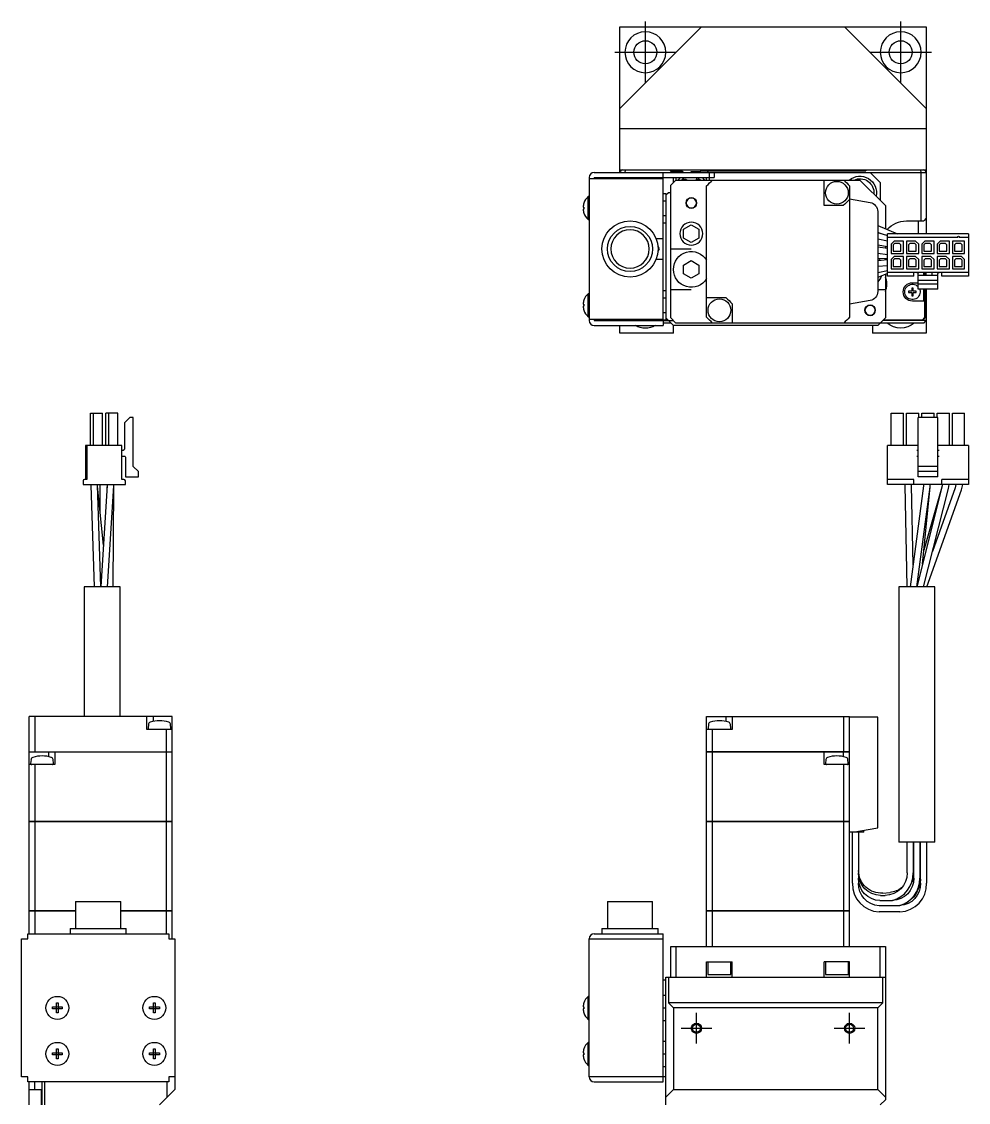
# Model space of a CAD drawing. Extents: x 0 to 500, y -8 to 463.
# Drawn here: x 28.5 to 213.9, y 251.1 to 462.6 of the extents above; entities that cross this region are included whole.
import ezdxf

# ---------------------------------------------------------------- set-up
doc = ezdxf.new("R2010")
doc.units = 0
doc.header["$LTSCALE"] = 0.5
doc.linetypes.add('CENTER', pattern=[50.8, 31.75, -6.35, 6.35, -6.35])
for name, color, linetype in [('MSM_CENTER', 1, 'CENTER'), ('MSM_CONTINUOUS', 7, 'CONTINUOUS'), ('MSM_NARROW', 5, 'CONTINUOUS')]:
    doc.layers.add(name, color=color, linetype=linetype)

msp = doc.modelspace()

# ---------------------------------------------------------------- linework, layer by layer
at = {"layer": 'MSM_CENTER'}
for p, q in [((150.63, 450.64), (150.63, 462.64)), ((200.63, 450.64), (200.63, 462.64)), ((144.63, 456.64), (156.63, 456.64)), ((194.63, 456.64), (206.63, 456.64)), ((160.63, 262.62), (160.63, 268.62)), ((190.63, 262.62), (190.63, 268.62)), ((157.63, 265.62), (163.63, 265.62)), ((187.63, 265.62), (193.63, 265.62))]:
    msp.add_line(p, q, dxfattribs=at)
at = {"layer": 'MSM_CONTINUOUS'}
for p, q in [((145.63, 445.64), (161.63, 461.64)), ((145.63, 433.14), (145.63, 461.64)), ((145.63, 461.64), (205.63, 461.64)), ((189.63, 461.64), (205.63, 445.64)), ((205.63, 461.64), (205.63, 421.11)), ((205.63, 441.64), (145.63, 441.64)), ((145.63, 433.64), (205.63, 433.64)), ((146.63, 433.14), (146.84, 433.64)), ((155.63, 433.34), (155.33, 433.64)), ((157.33, 433.64), (157.63, 433.34)), ((193.63, 433.34), (193.93, 433.64)), ((204.42, 433.64), (204.63, 433.14)), ((139.63, 432.14), (139.63, 404.14)), ((139.63, 431.94), (154.13, 431.94)), ((140.63, 433.14), (205.63, 433.14)), ((140.63, 432.14), (164.13, 432.14)), ((140.63, 432.14), (140.63, 431.94)), ((145.63, 431.94), (145.63, 432.14)), ((146.63, 432.14), (146.43, 431.94)), ((154.13, 432.14), (154.13, 433.14)), ((154.13, 404.34), (154.13, 431.94)), ((155.63, 433.34), (155.63, 433.14)), ((155.63, 433.34), (157.83, 433.34)), ((156.63, 431.64), (155.63, 430.64)), ((156.13, 431.14), (156.13, 432.14)), ((156.63, 432.14), (156.63, 431.64)), ((156.63, 431.64), (192.63, 431.64)), ((157.03, 431.64), (157.53, 432.14)), ((158.19, 432.14), (157.73, 431.64)), ((157.83, 433.34), (158.03, 433.14)), ((158.13, 432.14), (158.13, 432.07)), ((161.33, 433.24), (159.53, 433.24)), ((159.53, 433.24), (159.53, 433.14)), ((160.72, 431.85), (160.83, 431.74)), ((161.13, 431.74), (160.83, 431.74)), ((160.83, 431.74), (160.83, 431.73)), ((161.13, 431.73), (161.13, 432.14)), ((161.43, 433.34), (161.23, 433.14)), ((193.63, 433.34), (161.43, 433.34)), ((161.73, 432.14), (162.23, 431.64)), ((162.63, 431.64), (162.63, 432.14)), ((162.93, 433.34), (162.73, 433.14)), ((162.93, 433.34), (162.73, 433.14)), ((163.13, 433.14), (163.13, 431.64)), ((164.13, 433.14), (164.13, 432.14)), ((185.63, 426.64), (185.63, 431.64)), ((197.63, 426.64), (192.63, 431.64)), ((196.63, 431.14), (194.63, 433.14)), ((204.63, 423.64), (204.63, 433.14)), ((155.63, 404.64), (155.63, 430.64)), ((162.63, 404.79), (162.63, 430.48)), ((190.63, 430.48), (190.63, 404.79)), ((196.63, 431.14), (196.63, 427.64)), ((139.45, 423.89), (139.45, 428.39)), ((139.63, 428.39), (139.45, 428.39)), ((154.13, 429.02), (154.63, 429.02)), ((154.13, 427.58), (154.63, 427.58)), ((155.13, 429.14), (154.63, 428.64)), ((154.63, 429.02), (154.63, 404.25)), ((155.63, 429.14), (155.13, 429.14)), ((190.63, 427.94), (194.64, 427.23)), ((138.44, 426.32), (138.6, 426.32)), ((138.6, 425.96), (138.44, 425.96)), ((138.59, 427.11), (138.6, 427.11)), ((138.6, 425.16), (138.59, 425.16)), ((138.6, 426.32), (138.6, 425.96)), ((189.38, 426.64), (185.63, 426.64)), ((196.13, 425.46), (196.13, 409.82)), ((197.63, 426.64), (197.63, 422.1)), ((139.45, 423.89), (139.63, 423.89)), ((154.13, 424.69), (154.63, 424.69)), ((154.13, 423.25), (154.63, 423.25)), ((201.73, 423.64), (205.13, 423.64)), ((204.13, 421.11), (204.13, 423.64)), ((205.63, 424.14), (205.13, 423.64)), ((158.13, 422), (159.63, 422.87)), ((158.13, 420.27), (158.13, 422)), ((159.63, 422.87), (161.13, 422)), ((161.13, 422), (161.13, 420.27)), ((196.13, 422.74), (199.98, 421.11)), ((196.13, 421.37), (198.03, 420.76)), ((196.15, 421.43), (196.76, 421.17)), ((213.88, 421.11), (198.03, 421.11)), ((198.03, 412.83), (198.03, 421.11)), ((213.88, 421.11), (213.88, 412.83)), ((154.13, 420.14), (152.75, 420.14)), ((159.63, 419.41), (158.13, 420.27)), ((161.13, 420.27), (159.63, 419.41)), ((196.13, 420.12), (198.03, 419.75)), ((198.03, 418.53), (196.13, 418.89)), ((211.8, 420.4), (198.03, 420.4)), ((199.35, 419.67), (198.75, 419.07)), ((198.75, 419.07), (198.75, 417.27)), ((199.42, 419.22), (199.17, 418.97)), ((199.17, 418.97), (199.17, 417.72)), ((201.15, 419.67), (199.35, 419.67)), ((200.39, 419.22), (199.42, 419.22)), ((200.64, 418.97), (200.39, 419.22)), ((200.64, 417.72), (200.64, 418.97)), ((201.15, 417.27), (201.15, 419.67)), ((201.75, 419.67), (201.75, 417.27)), ((203.55, 419.67), (201.75, 419.67)), ((202.42, 419.22), (202.17, 418.97)), ((202.17, 418.97), (202.17, 417.72)), ((203.39, 419.22), (202.42, 419.22)), ((203.64, 418.97), (203.39, 419.22)), ((203.55, 419.67), (204.15, 419.07)), ((203.64, 417.72), (203.64, 418.97)), ((204.15, 417.27), (204.15, 419.07)), ((205.35, 419.67), (204.75, 419.07)), ((204.75, 419.07), (204.75, 417.27)), ((205.42, 419.22), (205.17, 418.97)), ((205.17, 418.97), (205.17, 417.72)), ((207.15, 419.67), (205.35, 419.67)), ((206.39, 419.22), (205.42, 419.22)), ((206.64, 418.97), (206.39, 419.22)), ((206.64, 417.72), (206.64, 418.97)), ((207.15, 417.27), (207.15, 419.67)), ((208.35, 419.67), (207.75, 419.07)), ((207.75, 419.07), (207.75, 417.27)), ((208.42, 419.22), (208.17, 418.97)), ((208.17, 418.97), (208.17, 417.72)), ((210.15, 419.67), (208.35, 419.67)), ((209.39, 419.22), (208.42, 419.22)), ((209.64, 418.97), (209.39, 419.22)), ((209.64, 417.72), (209.64, 418.97)), ((210.15, 417.27), (210.15, 419.67)), ((210.75, 419.67), (210.75, 417.27)), ((213.15, 419.67), (210.75, 419.67)), ((211.42, 419.22), (211.17, 418.97)), ((211.17, 418.97), (211.17, 417.72)), ((212.39, 419.22), (211.42, 419.22)), ((211.8, 420.4), (211.8, 420.5)), ((212.1, 420.5), (212.1, 420.4)), ((213.88, 420.4), (212.1, 420.4)), ((212.64, 418.97), (212.39, 419.22)), ((212.64, 417.72), (212.64, 418.97)), ((213.15, 417.27), (213.15, 419.67)), ((153.4, 418.14), (153.11, 418.65)), ((153.11, 417.62), (153.4, 418.14)), ((155.63, 418.14), (159.63, 418.14)), ((198.03, 418.24), (196.13, 418.51)), ((196.13, 417.3), (198.03, 417.03)), ((197.63, 418.61), (197.63, 418.3)), ((198.75, 417.27), (201.15, 417.27)), ((199.17, 417.72), (200.64, 417.72)), ((201.75, 417.27), (204.15, 417.27)), ((202.17, 417.72), (203.64, 417.72)), ((204.75, 417.27), (207.15, 417.27)), ((205.17, 417.72), (206.64, 417.72)), ((207.75, 417.27), (210.15, 417.27)), ((208.17, 417.72), (209.64, 417.72)), ((210.75, 417.27), (213.15, 417.27)), ((211.17, 417.72), (212.64, 417.72)), ((152.75, 416.14), (154.13, 416.14)), ((158.13, 415), (159.63, 415.87)), ((158.13, 413.27), (158.13, 415)), ((159.63, 415.87), (161.13, 415)), ((161.13, 415), (161.13, 413.27)), ((198.03, 416.27), (196.13, 416.23)), ((196.13, 415.91), (198.03, 416.06)), ((198.03, 414.86), (196.13, 414.7)), ((197.63, 416.03), (197.63, 416.26)), ((197.86, 416.26), (197.86, 416.05)), ((198.75, 416.07), (199.35, 416.67)), ((198.75, 416.07), (198.75, 414.27)), ((199.42, 416.22), (199.17, 415.97)), ((199.17, 415.97), (199.17, 414.72)), ((199.17, 414.72), (200.64, 414.72)), ((201.15, 416.67), (199.35, 416.67)), ((200.39, 416.22), (199.42, 416.22)), ((200.64, 415.97), (200.39, 416.22)), ((200.64, 414.72), (200.64, 415.97)), ((201.15, 414.27), (201.15, 416.67)), ((201.75, 416.67), (201.75, 414.27)), ((203.55, 416.67), (201.75, 416.67)), ((202.42, 416.22), (202.17, 415.97)), ((202.17, 415.97), (202.17, 414.72)), ((202.17, 414.72), (203.64, 414.72)), ((203.39, 416.22), (202.42, 416.22)), ((203.64, 415.97), (203.39, 416.22)), ((204.15, 416.07), (203.55, 416.67)), ((203.64, 414.72), (203.64, 415.97)), ((204.15, 414.27), (204.15, 416.07)), ((204.75, 416.67), (204.75, 414.27)), ((206.55, 416.67), (204.75, 416.67)), ((205.42, 416.22), (205.17, 415.97)), ((205.17, 415.97), (205.17, 414.72)), ((205.17, 414.72), (206.64, 414.72)), ((206.39, 416.22), (205.42, 416.22)), ((206.64, 415.97), (206.39, 416.22)), ((207.15, 416.07), (206.55, 416.67)), ((206.64, 414.72), (206.64, 415.97)), ((207.15, 414.27), (207.15, 416.07)), ((207.75, 416.67), (207.75, 414.27)), ((209.55, 416.67), (207.75, 416.67)), ((208.42, 416.22), (208.17, 415.97)), ((208.17, 415.97), (208.17, 414.72)), ((208.17, 414.72), (209.64, 414.72)), ((209.39, 416.22), (208.42, 416.22)), ((209.64, 415.97), (209.39, 416.22)), ((210.15, 416.07), (209.55, 416.67)), ((209.64, 414.72), (209.64, 415.97)), ((210.15, 414.27), (210.15, 416.07)), ((210.75, 416.67), (210.75, 414.27)), ((212.55, 416.67), (210.75, 416.67)), ((211.42, 416.22), (211.17, 415.97)), ((211.17, 415.97), (211.17, 414.72)), ((211.17, 414.72), (212.64, 414.72)), ((212.39, 416.22), (211.42, 416.22)), ((212.64, 415.97), (212.39, 416.22)), ((213.15, 416.07), (212.55, 416.67)), ((212.64, 414.72), (212.64, 415.97)), ((213.15, 414.27), (213.15, 416.07)), ((159.63, 412.41), (158.13, 413.27)), ((161.13, 413.27), (159.63, 412.41)), ((198.03, 413.88), (196.13, 413.47)), ((198.03, 413.34), (196.13, 412.53)), ((197.63, 413.17), (197.63, 404.64)), ((213.88, 413.54), (198.03, 413.54)), ((203.22, 412.83), (198.03, 412.83)), ((198.75, 414.27), (201.15, 414.27)), ((201.75, 414.27), (204.15, 414.27)), ((203.22, 412.83), (203.22, 413.54)), ((204.02, 410.26), (204.02, 413.29)), ((207.88, 412.98), (204.02, 412.98)), ((204.75, 414.27), (207.15, 414.27)), ((205.13, 412.98), (205.13, 413.54)), ((205.38, 412.98), (205.38, 413.54)), ((205.43, 413.29), (205.38, 413.29)), ((205.43, 412.98), (205.43, 413.54)), ((205.63, 412.98), (205.63, 413.54)), ((206.78, 412.98), (206.78, 413.54)), ((207.75, 414.27), (210.15, 414.27)), ((207.88, 410.26), (207.88, 413.29)), ((208.68, 412.83), (208.68, 413.54)), ((213.88, 412.83), (208.68, 412.83)), ((210.75, 414.27), (213.15, 414.27)), ((197.86, 411.87), (197.86, 410.71)), ((203.06, 410.49), (202.81, 410.49)), ((202.81, 410.49), (202.81, 409.86)), ((202.93, 411.54), (204.02, 411.54)), ((203.06, 409.86), (203.06, 410.49)), ((207.88, 411.98), (204.02, 411.98)), ((207.88, 411.28), (204.02, 411.28)), ((139.45, 404.89), (139.45, 409.39)), ((139.63, 409.39), (139.45, 409.39)), ((154.13, 410.02), (154.63, 410.02)), ((154.13, 408.58), (154.63, 408.58)), ((159.63, 410.14), (155.63, 410.14)), ((162.63, 408.64), (166.38, 408.64)), ((197.63, 410.14), (196.13, 410.14)), ((202.81, 409.86), (202.18, 409.86)), ((202.18, 409.86), (202.18, 409.61)), ((202.18, 409.61), (202.81, 409.61)), ((202.81, 409.61), (202.81, 408.99)), ((202.81, 408.99), (203.06, 408.99)), ((203.68, 409.86), (203.06, 409.86)), ((203.06, 408.99), (203.06, 409.61)), ((203.06, 409.61), (203.68, 409.61)), ((203.68, 409.61), (203.68, 409.86)), ((207.88, 410.26), (204.02, 410.26)), ((205.18, 407.94), (205.18, 410.26)), ((205.43, 404.64), (205.43, 410.26)), ((205.63, 410.26), (205.63, 401.64)), ((138.44, 407.32), (138.6, 407.32)), ((138.6, 406.96), (138.44, 406.96)), ((138.59, 408.11), (138.6, 408.11)), ((138.6, 406.16), (138.59, 406.16)), ((138.6, 407.32), (138.6, 406.96)), ((167.63, 407.39), (167.63, 403.64)), ((194.64, 408.05), (190.63, 407.34)), ((205.38, 407.94), (202.93, 407.94)), ((205.38, 404.74), (205.38, 407.94)), ((139.45, 404.89), (139.63, 404.89)), ((154.13, 404.34), (139.63, 404.34)), ((140.63, 404.34), (140.63, 404.14)), ((140.63, 404.25), (154.63, 404.25)), ((140.63, 404.14), (156.13, 404.14)), ((145.63, 404.25), (145.63, 404.14)), ((146.33, 404.14), (146.22, 404.25)), ((146.38, 404.24), (146.37, 404.25)), ((155.03, 404.24), (146.38, 404.24)), ((154.13, 405.69), (154.63, 405.69)), ((154.13, 404.14), (154.13, 403.14)), ((154.63, 404.64), (156.13, 403.14)), ((155.63, 404.64), (156.63, 403.64)), ((196.63, 403.64), (197.63, 404.64)), ((205.63, 404.14), (197.13, 404.14)), ((204.88, 404.24), (197.23, 404.24)), ((204.88, 404.24), (205.38, 404.74)), ((204.93, 404.14), (205.43, 404.64)), ((205.13, 403.64), (205.63, 404.14)), ((140.63, 403.14), (154.13, 403.14)), ((145.63, 401.64), (145.63, 403.14)), ((155.63, 403.64), (154.13, 403.64)), ((156.13, 401.64), (156.13, 403.14)), ((196.13, 403.14), (156.13, 403.14)), ((205.13, 403.64), (156.63, 403.64)), ((195.13, 403.14), (195.13, 401.64)), ((196.13, 403.14), (196.63, 403.64)), ((156.13, 401.64), (145.63, 401.64)), ((205.63, 401.64), (195.13, 401.64)), ((41.97, 379.67), (41.97, 386.02)), ((41.97, 386.02), (44.37, 386.02)), ((42.57, 379.67), (42.57, 386.02)), ((44.37, 379.67), (44.37, 386.02)), ((44.97, 379.67), (44.97, 386.02)), ((47.37, 386.02), (44.97, 386.02)), ((45.57, 379.67), (45.57, 386.02)), ((47.37, 379.67), (47.37, 386.02)), ((49.66, 385.13), (48.66, 384.13)), ((50.36, 385.13), (49.66, 385.13)), ((50.36, 375.59), (50.36, 385.13)), ((198.75, 386.02), (201.15, 386.02)), ((198.75, 379.67), (198.75, 386.02)), ((201.15, 379.67), (201.15, 386.02)), ((201.75, 386.02), (204.15, 386.02)), ((201.75, 379.67), (201.75, 386.02)), ((204.02, 373.57), (204.02, 385.13)), ((207.88, 385.13), (204.02, 385.13)), ((204.15, 385.13), (204.15, 386.02)), ((204.75, 385.13), (204.75, 386.02)), ((204.75, 386.02), (207.15, 386.02)), ((207.15, 385.13), (207.15, 386.02)), ((207.75, 385.13), (207.75, 386.02)), ((207.75, 386.02), (210.15, 386.02)), ((207.88, 373.57), (207.88, 385.13)), ((210.15, 379.67), (210.15, 386.02)), ((210.75, 379.67), (210.75, 386.02)), ((210.75, 386.02), (213.15, 386.02)), ((213.15, 379.67), (213.15, 386.02)), ((48.66, 384.13), (48.66, 379)), ((48.1, 379.67), (40.99, 379.67)), ((40.99, 379.67), (40.99, 373.04)), ((41.24, 379.67), (41.24, 373.04)), ((48.1, 373.04), (48.1, 379.67)), ((48.38, 378.72), (48.1, 378.72)), ((198.03, 372.02), (198.03, 379.67)), ((204.02, 379.67), (198.03, 379.67)), ((204.02, 378.72), (203.77, 378.72)), ((213.88, 379.67), (207.88, 379.67)), ((208.13, 378.72), (207.88, 378.72)), ((213.88, 379.67), (213.88, 372.02)), ((48.1, 377.57), (48.7, 377.57)), ((48.85, 377.42), (48.85, 373.57)), ((203.77, 377.57), (204.02, 377.57)), ((207.88, 377.57), (208.13, 377.57)), ((51.38, 374.57), (50.36, 375.59)), ((51.38, 373.57), (51.38, 374.57)), ((207.88, 375.59), (204.02, 375.59)), ((207.88, 374.57), (204.02, 374.57)), ((40.53, 372.74), (40.53, 372.02)), ((41.24, 373.04), (40.83, 373.04)), ((48.51, 373.04), (48.1, 373.04)), ((48.81, 372.02), (48.81, 372.74)), ((48.85, 373.57), (51.38, 373.57)), ((203.22, 373.04), (198.03, 373.04)), ((203.22, 372.02), (203.22, 373.04)), ((207.88, 373.57), (204.02, 373.57)), ((213.88, 373.04), (208.68, 373.04)), ((208.68, 372.02), (208.68, 373.04)), ((40.53, 372.02), (48.81, 372.02)), ((42.05, 372.02), (42.06, 371.9)), ((42.06, 371.9), (42.7, 352.02)), ((43.35, 371.94), (43.35, 372.02)), ((44, 352.02), (43.35, 371.94)), ((43.38, 371.74), (43.36, 372.02)), ((44.51, 360.17), (43.38, 371.74)), ((43.86, 371.35), (43.85, 372.02)), ((43.89, 366.5), (43.86, 371.35)), ((45.24, 371.9), (44, 352.04)), ((45.24, 372.02), (45.2, 371.24)), ((45.25, 372.02), (45.24, 371.9)), ((45.3, 352.02), (46.54, 371.81)), ((46.4, 352.02), (46.55, 371.69)), ((46.54, 371.81), (46.55, 372.02)), ((46.55, 371.69), (46.55, 372.02)), ((213.88, 372.02), (198.03, 372.02)), ((201.43, 372.02), (201.43, 371.91)), ((201.43, 372.02), (201.43, 371.84)), ((201.43, 371.91), (201.83, 352.02)), ((205.09, 371.78), (202.48, 352.02)), ((202.73, 371.87), (202.73, 372.02)), ((203.05, 356.32), (202.73, 371.87)), ((203.79, 352.02), (206.38, 371.61)), ((208.7, 371.58), (203.82, 352.24)), ((204.88, 356.44), (206.39, 371.61)), ((205.12, 372.02), (205.09, 371.78)), ((205.1, 352.02), (209.96, 371.26)), ((208.66, 371.53), (205.15, 359.2)), ((205.77, 352.02), (212.5, 370.99)), ((206.38, 371.61), (206.42, 372.02)), ((206.39, 371.61), (206.42, 372.02)), ((211.28, 371.42), (206.85, 358.95)), ((208.77, 372.02), (208.66, 371.53)), ((208.79, 372.02), (208.7, 371.58)), ((209.96, 371.26), (210.1, 372.02)), ((211.44, 372.02), (211.28, 371.41)), ((212.5, 370.99), (212.76, 372.02)), ((212.5, 370.98), (212.76, 372.02)), ((47.77, 352.02), (40.77, 352.02)), ((40.77, 352.02), (40.77, 326.62)), ((47.77, 326.62), (47.77, 352.02)), ((207.28, 352.02), (200.28, 352.02)), ((200.28, 352.02), (200.28, 302.02)), ((207.28, 302.02), (207.28, 352.02)), ((30, 319.73), (30, 326.62)), ((58, 326.62), (30, 326.62)), ((31.15, 319.73), (31.15, 326.62)), ((53, 324.12), (53, 326.62)), ((54.25, 326.62), (54.25, 325.68)), ((58, 319.73), (58, 326.62)), ((162.63, 319.73), (162.63, 326.62)), ((162.63, 326.62), (190.63, 326.62)), ((166.38, 326.62), (166.38, 325.68)), ((167.63, 326.62), (167.63, 324.12)), ((189.48, 319.73), (189.48, 326.62)), ((190.63, 288.62), (190.63, 326.62)), ((196.13, 326.52), (190.63, 326.52)), ((196.13, 304.88), (196.13, 326.52)), ((58, 324.12), (53, 324.12)), ((53.34, 325.09), (53.27, 324.33)), ((56.85, 319.73), (56.85, 324.12)), ((57.73, 324.33), (57.66, 325.09)), ((167.63, 324.12), (162.63, 324.12)), ((162.97, 325.09), (162.9, 324.33)), ((163.79, 319.73), (163.79, 324.12)), ((167.36, 324.33), (167.29, 325.09)), ((30, 319.73), (58, 319.73)), ((30, 306.12), (30, 319.72)), ((30, 319.72), (58, 319.72)), ((30.01, 319.72), (30.01, 319.73)), ((31.16, 319.72), (31.16, 319.73)), ((33.75, 319.72), (33.75, 318.79)), ((35, 319.72), (35, 317.22)), ((56.84, 319.72), (56.84, 319.73)), ((56.85, 306.12), (56.85, 319.72)), ((57.99, 319.72), (57.99, 319.73)), ((58, 306.12), (58, 319.72)), ((162.63, 319.73), (190.63, 319.73)), ((162.63, 306.12), (162.63, 319.72)), ((190.63, 319.72), (162.63, 319.72)), ((162.64, 319.72), (162.64, 319.73)), ((163.79, 319.72), (163.79, 319.73)), ((163.79, 306.12), (163.79, 319.72)), ((185.63, 317.22), (185.63, 319.72)), ((189.38, 319.72), (189.38, 318.79)), ((189.48, 319.72), (189.48, 319.73)), ((190.62, 319.72), (190.62, 319.73)), ((30.34, 318.2), (30.27, 317.44)), ((34.73, 317.44), (34.66, 318.2)), ((185.97, 318.2), (185.9, 317.44)), ((190.36, 317.44), (190.29, 318.2)), ((35, 317.22), (30, 317.22)), ((31.15, 306.12), (31.15, 317.22)), ((190.63, 317.22), (185.63, 317.22)), ((189.48, 306.12), (189.48, 317.22)), ((30, 306.12), (58, 306.12)), ((30, 288.62), (30, 306.11)), ((58, 306.11), (30, 306.11)), ((30.01, 306.12), (30.01, 306.11)), ((31.15, 288.62), (31.15, 306.11)), ((31.16, 306.12), (31.16, 306.11)), ((56.84, 306.12), (56.84, 306.11)), ((56.85, 288.62), (56.85, 306.11)), ((57.99, 306.12), (57.99, 306.11)), ((58, 288.62), (58, 306.11)), ((162.63, 306.12), (190.63, 306.12)), ((162.63, 288.62), (162.63, 306.11)), ((190.63, 306.11), (162.63, 306.11)), ((162.64, 306.12), (162.64, 306.11)), ((163.79, 306.12), (163.79, 306.11)), ((163.79, 288.62), (163.79, 306.11)), ((189.48, 306.12), (189.48, 306.11)), ((189.48, 288.62), (189.48, 306.11)), ((190.62, 306.12), (190.62, 306.11)), ((191.23, 304.02), (196.13, 304.88)), ((193.43, 304.02), (190.63, 304.02)), ((191.18, 294.02), (191.18, 304.02)), ((192.38, 304.02), (192.38, 294.02)), ((193.43, 304.02), (193.43, 304.41)), ((207.28, 302.02), (200.28, 302.02)), ((201.88, 296.02), (201.88, 302.02)), ((203.08, 302.02), (203.08, 295.02)), ((203.18, 295.02), (203.18, 302.02)), ((204.38, 302.02), (204.38, 295.02)), ((204.48, 294.02), (204.48, 302.02)), ((205.68, 302.02), (205.68, 294.02)), ((192.38, 296.5), (192.39, 296.26)), ((203.03, 294.31), (203.02, 294.28)), ((203.02, 294.28), (203.03, 294.31)), ((203.03, 294.31), (203.18, 295.52)), ((203.08, 295.02), (203.03, 294.31)), ((197.15, 292.09), (198.53, 292.22)), ((39.07, 290.42), (47.92, 290.42)), ((39.07, 290.42), (39.07, 285.12)), ((47.92, 285.12), (47.92, 290.42)), ((143.21, 290.42), (152.06, 290.42)), ((143.21, 290.42), (143.21, 285.12)), ((152.06, 285.12), (152.06, 290.42)), ((196.54, 290.62), (199.02, 290.62)), ((196.69, 291.62), (197.57, 291.62)), ((30, 288.62), (39.07, 288.62)), ((30, 284.12), (30, 288.61)), ((39.07, 288.61), (30, 288.61)), ((30.01, 288.62), (30.01, 288.61)), ((31.15, 284.12), (31.15, 288.61)), ((31.16, 288.62), (31.16, 288.61)), ((47.92, 288.62), (58, 288.62)), ((58, 288.61), (47.92, 288.61)), ((56.84, 288.62), (56.84, 288.61)), ((56.85, 284.12), (56.85, 288.61)), ((57.99, 288.62), (57.99, 288.61)), ((58, 283.12), (58, 288.61)), ((162.63, 288.62), (190.63, 288.62)), ((162.63, 281.62), (162.63, 288.61)), ((190.63, 288.61), (162.63, 288.61)), ((162.64, 288.62), (162.64, 288.61)), ((163.79, 288.62), (163.79, 288.61)), ((163.79, 281.62), (163.79, 288.61)), ((189.48, 288.62), (189.48, 288.61)), ((189.48, 281.62), (189.48, 288.61)), ((190.62, 288.62), (190.62, 288.61)), ((190.63, 281.62), (190.63, 288.61)), ((196.38, 289.62), (200.48, 289.62)), ((200.48, 288.42), (196.38, 288.42)), ((200.48, 289.63), (200.44, 289.62)), ((29.7, 284.12), (57.3, 284.12)), ((29.7, 283.12), (29.7, 284.12)), ((38, 285.12), (49, 285.12)), ((38, 285.12), (38, 284.12)), ((49, 284.12), (49, 285.12)), ((57.3, 284.12), (57.3, 283.12)), ((140.63, 284.12), (154.13, 284.12)), ((142.13, 285.12), (153.13, 285.12)), ((142.13, 285.12), (142.13, 284.12)), ((153.13, 284.12), (153.13, 285.12)), ((154.13, 255.12), (154.13, 284.12)), ((28.5, 256.12), (28.5, 283.12)), ((28.5, 283.12), (29.7, 283.12)), ((57.3, 283.12), (58.5, 283.12)), ((58.5, 283.12), (58.5, 253.62)), ((139.63, 256.12), (139.63, 283.12)), ((139.63, 283.12), (154.13, 283.12)), ((155.63, 275.62), (155.63, 281.62)), ((155.63, 281.62), (197.63, 281.62)), ((156.63, 281.62), (156.63, 275.62)), ((196.63, 275.62), (196.63, 281.62)), ((197.63, 281.62), (197.63, 251.62)), ((162.63, 278.62), (167.63, 278.62)), ((162.63, 275.62), (162.63, 278.62)), ((162.88, 278.62), (162.88, 276.12)), ((167.38, 276.12), (167.38, 278.62)), ((167.63, 275.62), (167.63, 278.62)), ((190.63, 278.62), (185.63, 278.62)), ((185.63, 275.62), (185.63, 278.62)), ((185.88, 278.62), (185.88, 276.12)), ((190.38, 276.12), (190.38, 278.62)), ((190.63, 275.62), (190.63, 278.62)), ((154.13, 275.12), (154.63, 275.12)), ((154.63, 250.62), (154.63, 275.62)), ((154.63, 275.62), (197.63, 275.62)), ((155.13, 275.62), (155.13, 270.62)), ((162.88, 276.12), (167.38, 276.12)), ((185.88, 276.12), (190.38, 276.12)), ((197.13, 270.62), (197.13, 275.62)), ((139.45, 267.37), (139.45, 271.87)), ((139.63, 271.87), (139.45, 271.87)), ((154.13, 272.12), (154.63, 272.12)), ((34.53, 269.8), (35.32, 269.8)), ((34.53, 269.44), (34.53, 269.8)), ((35.32, 269.44), (34.53, 269.44)), ((35.3, 269.44), (35.3, 269.8)), ((35.32, 270.59), (35.68, 270.59)), ((35.32, 269.8), (35.32, 270.59)), ((35.32, 269.81), (35.68, 269.81)), ((35.32, 268.65), (35.32, 269.44)), ((35.68, 269.42), (35.32, 269.42)), ((35.68, 268.65), (35.32, 268.65)), ((35.68, 270.59), (35.68, 269.8)), ((35.68, 269.8), (36.47, 269.8)), ((36.47, 269.44), (35.68, 269.44)), ((35.68, 269.44), (35.68, 268.65)), ((35.7, 269.8), (35.7, 269.44)), ((36.47, 269.8), (36.47, 269.44)), ((53.53, 269.44), (53.53, 269.8)), ((53.53, 269.8), (54.32, 269.8)), ((54.32, 269.44), (53.53, 269.44)), ((54.3, 269.44), (54.3, 269.8)), ((54.32, 270.59), (54.68, 270.59)), ((54.32, 269.8), (54.32, 270.59)), ((54.32, 269.81), (54.68, 269.81)), ((54.32, 268.65), (54.32, 269.44)), ((54.68, 269.42), (54.32, 269.42)), ((54.68, 268.65), (54.32, 268.65)), ((54.68, 270.59), (54.68, 269.8)), ((54.68, 269.8), (55.47, 269.8)), ((55.47, 269.44), (54.68, 269.44)), ((54.68, 269.44), (54.68, 268.65)), ((54.7, 269.8), (54.7, 269.44)), ((55.47, 269.8), (55.47, 269.44)), ((138.44, 269.8), (138.6, 269.8)), ((138.6, 269.44), (138.44, 269.44)), ((138.59, 270.6), (138.6, 270.59)), ((138.6, 268.65), (138.59, 268.64)), ((138.6, 269.8), (138.6, 269.44)), ((154.13, 269.62), (154.63, 269.62)), ((155.13, 270.62), (156.13, 269.62)), ((197.13, 270.62), (155.13, 270.62)), ((196.13, 269.62), (156.13, 269.62)), ((156.13, 269.62), (156.13, 253.62)), ((196.13, 269.62), (197.13, 270.62)), ((196.13, 253.62), (196.13, 269.62)), ((139.45, 267.37), (139.63, 267.37)), ((154.13, 267.12), (154.63, 267.12)), ((139.45, 258.37), (139.45, 262.87)), ((139.63, 262.87), (139.45, 262.87)), ((154.13, 263.12), (154.63, 263.12)), ((34.53, 260.44), (34.53, 260.8)), ((34.53, 260.8), (35.32, 260.8)), ((35.32, 260.44), (34.53, 260.44)), ((35.3, 260.44), (35.3, 260.8)), ((35.32, 261.59), (35.68, 261.59)), ((35.32, 260.8), (35.32, 261.59)), ((35.32, 260.81), (35.68, 260.81)), ((35.32, 259.65), (35.32, 260.44)), ((35.68, 260.42), (35.32, 260.42)), ((35.68, 261.59), (35.68, 260.8)), ((35.68, 260.8), (36.47, 260.8)), ((36.47, 260.44), (35.68, 260.44)), ((35.68, 260.44), (35.68, 259.65)), ((35.7, 260.8), (35.7, 260.44)), ((36.47, 260.8), (36.47, 260.44)), ((53.53, 260.44), (53.53, 260.8)), ((53.53, 260.8), (54.32, 260.8)), ((54.32, 260.44), (53.53, 260.44)), ((54.3, 260.44), (54.3, 260.8)), ((54.32, 261.59), (54.68, 261.59)), ((54.32, 260.8), (54.32, 261.59)), ((54.32, 260.81), (54.68, 260.81)), ((54.32, 259.65), (54.32, 260.44)), ((54.68, 260.42), (54.32, 260.42)), ((54.68, 261.59), (54.68, 260.8)), ((54.68, 260.8), (55.47, 260.8)), ((55.47, 260.44), (54.68, 260.44)), ((54.68, 260.44), (54.68, 259.65)), ((54.7, 260.8), (54.7, 260.44)), ((55.47, 260.8), (55.47, 260.44)), ((138.44, 260.8), (138.6, 260.8)), ((138.6, 260.44), (138.44, 260.44)), ((138.59, 261.6), (138.6, 261.59)), ((138.6, 260.8), (138.6, 260.44)), ((154.13, 260.62), (154.63, 260.62)), ((35.68, 259.65), (35.32, 259.65)), ((54.68, 259.65), (54.32, 259.65)), ((138.6, 259.65), (138.59, 259.64)), ((139.45, 258.37), (139.63, 258.37)), ((154.13, 258.12), (154.63, 258.12)), ((29.7, 256.12), (28.5, 256.12)), ((29.7, 255.12), (29.7, 256.12)), ((57.3, 256.12), (57.3, 255.12)), ((58.5, 256.12), (57.3, 256.12)), ((154.63, 256.12), (139.63, 256.12)), ((57.3, 255.12), (29.7, 255.12)), ((30, 253.62), (30, 255.12)), ((31, 255.12), (31, 253.62)), ((32.5, 250.62), (32.5, 255.12)), ((33, 255.12), (33, 250.62)), ((57, 252.12), (57, 255.12)), ((140.63, 255.12), (154.13, 255.12)), ((29.9, 253.62), (32.4, 253.62)), ((29.9, 253.62), (29.9, 250.62)), ((32.4, 250.62), (32.4, 253.62)), ((55.5, 250.62), (58.5, 253.62)), ((154.63, 252.12), (156.13, 253.62)), ((156.13, 253.62), (196.13, 253.62)), ((196.13, 253.62), (197.63, 252.12)), ((196.63, 250.62), (197.63, 251.62))]:
    msp.add_line(p, q, dxfattribs=at)
at = {"layer": 'MSM_CONTINUOUS', "extrusion": (0, 0, -1)}
for centre, radius in [((-150.63, 456.64), 4), ((-200.63, 456.64), 4), ((-159.63, 427.14), 1), ((-159.63, 421.14), 2.25), ((-147.63, 418.14), 3.75), ((-194.63, 406.14), 1)]:
    msp.add_circle(centre, radius, dxfattribs=at)
at = {"layer": 'MSM_CONTINUOUS'}
for centre, radius in [((150.63, 456.64), 2.25), ((200.63, 456.64), 2.25), ((188.13, 429.14), 2.23), ((159.63, 427.14), 1.02), ((147.63, 418.14), 5.5), ((147.63, 418.14), 4.42), ((165.13, 406.14), 2.23), ((194.63, 406.14), 1.02), ((35.5, 269.62), 2.25), ((54.5, 269.62), 2.25), ((160.63, 265.62), 0.783), ((190.63, 265.62), 0.783), ((35.5, 260.62), 2.25), ((54.5, 260.62), 2.25)]:
    msp.add_circle(centre, radius, dxfattribs=at)
for centre, radius, start, end in [((147.13, 432.14), 1.8, 123.5573, 146.251), ((204.13, 432.14), 1.8, 33.5573, 56.4427), ((140.63, 432.14), 1, 90, 180), ((158.28, 430.49), 1.25, 66.9261, 113.0739), ((160.98, 430.49), 1.25, 66.9261, 113.0739), ((159.48, 431.69), 1.25, 1.132, 21.1002), ((141.43, 426.14), 3, 131.4096, 160.9979), ((141.43, 426.14), 2.99, 161.0315, 176.554), ((141.43, 426.14), 2.99, 183.446, 198.9685), ((141.43, 426.14), 3, 199.0021, 228.5904), ((196.56, 411.87), 1.3, 0, 34.5882), ((196.06, 410.71), 1.8, 330.7307, 0), ((141.43, 407.14), 3, 131.4096, 160.9979), ((141.43, 407.14), 2.99, 161.0315, 176.554), ((141.43, 407.14), 2.99, 183.446, 198.9685), ((141.43, 407.14), 3, 199.0021, 228.5904), ((140.63, 404.14), 1, 180, 270), ((40.83, 372.74), 0.3, 90, 180), ((48.51, 372.74), 0.3, 360, 90), ((55.5, 319.81), 6, 72.3708, 107.6292), ((165.13, 319.81), 6, 72.3708, 107.6292), ((53.47, 324.31), 0.2, 175, 251.8051), ((53.83, 325.05), 0.5, 107.6292, 175), ((57.17, 325.05), 0.5, 5, 72.3708), ((57.53, 324.31), 0.2, 288.1949, 5), ((163.1, 324.31), 0.2, 175, 251.8051), ((163.47, 325.05), 0.5, 107.6292, 175), ((166.8, 325.05), 0.5, 5, 72.3708), ((167.16, 324.31), 0.2, 288.1949, 5), ((30.47, 317.42), 0.2, 175, 270), ((30.83, 318.16), 0.5, 107.6292, 175), ((32.5, 312.92), 6, 72.3708, 107.6292), ((34.17, 318.16), 0.5, 5, 72.3708), ((34.53, 317.42), 0.2, 270, 5), ((186.1, 317.42), 0.2, 175, 270), ((186.47, 318.16), 0.5, 107.6292, 175), ((188.13, 312.92), 6, 72.3708, 107.6292), ((189.8, 318.16), 0.5, 5, 72.3708), ((190.16, 317.42), 0.2, 270, 5), ((196.59, 293.83), 5.41, 177.9657, 267.8137), ((197.49, 295.99), 5.59, 285.9654, 0.2921), ((198.81, 294.94), 5.57, 287.3809, 0.7723), ((200.28, 293.82), 5.41, 272.1273, 2.0933), ((140.63, 283.12), 1, 90, 180), ((141.43, 269.62), 3, 131.4096, 160.9979), ((141.43, 269.62), 2.99, 161.0315, 176.554), ((141.43, 269.62), 2.99, 183.446, 198.9685), ((141.43, 269.62), 3, 199.0021, 228.5904), ((141.43, 260.62), 3, 131.4096, 160.9979), ((141.43, 260.62), 2.99, 161.0315, 176.554), ((141.43, 260.62), 2.99, 183.446, 198.9685), ((141.43, 260.62), 3, 199.0021, 228.5904), ((140.63, 256.12), 1, 180, 270)]:
    msp.add_arc(centre, radius, start, end, dxfattribs=at)
at = {"layer": 'MSM_CONTINUOUS', "extrusion": (0, 0, -1)}
for centre, radius, start, end in [((-176.63, 417.64), 19, 42.5364, 47.4636), ((-176.63, 417.64), 19, 132.5364, 137.4626), ((-192.63, 429.14), 3.25, 50.2849, 192.0485), ((-192.63, 429.14), 2.75, 65.38, 184.9973), ((-176.59, 440.68), 19, 222.3336, 227.6664), ((-194.33, 425.46), 1.8, 100, 180), ((-201.73, 418.64), 5, 41.5305, 90), ((-211.95, 420.5), 0.15, 0, 180), ((-159.63, 414.14), 3.5, 211.0027, 148.9973), ((-193.63, 414.14), 3.5, 143.1957, 148.8768), ((-193.63, 414.14), 3.5, 201.4969, 224.4153), ((-203.77, 413.29), 0.25, 90, 180), ((-208.13, 413.29), 0.25, 0, 90), ((-202.93, 409.74), 1.8, 270, 90), ((-202.93, 409.74), 1.5, 159.7843, 136.6077), ((-153.59, 394.59), 19, 132.3336, 137.6664), ((-194.33, 409.82), 1.8, 180, 260), ((-176.63, 417.64), 19, 312.5374, 317.4636), ((-176.63, 417.64), 19, 222.5374, 227.4626), ((-150.63, 406.64), 4, 241.045, 298.955), ((-200.63, 406.64), 4, 228.5904, 311.4096), ((-48.38, 379), 0.28, 180, 270), ((-48.7, 377.42), 0.15, 90, 180), ((-196.77, 296.47), 4.39, 265.0821, 0.1308), ((-196.59, 293.83), 4.22, 272.8542, 2.5704), ((-196.66, 294.9), 4.29, 271.642, 1.5567), ((-196.74, 295.97), 4.36, 270.5892, 0.5857), ((-197.52, 295.98), 4.36, 179.4314, 269.3937), ((-198.89, 294.91), 4.29, 178.4892, 268.3121), ((-200.26, 293.84), 4.22, 177.5064, 267.069), ((-199.03, 294.91), 5.45, 181.1091, 246.0046), ((-198.15, 296.57), 4.37, 232.9581, 264.9542)]:
    msp.add_arc(centre, radius, start, end, dxfattribs=at)
at = {"layer": 'MSM_NARROW'}
for centre in [(160.63, 265.62), (190.63, 265.62)]:
    msp.add_circle(centre, 1, dxfattribs=at)

doc.saveas('drawing.dxf')
